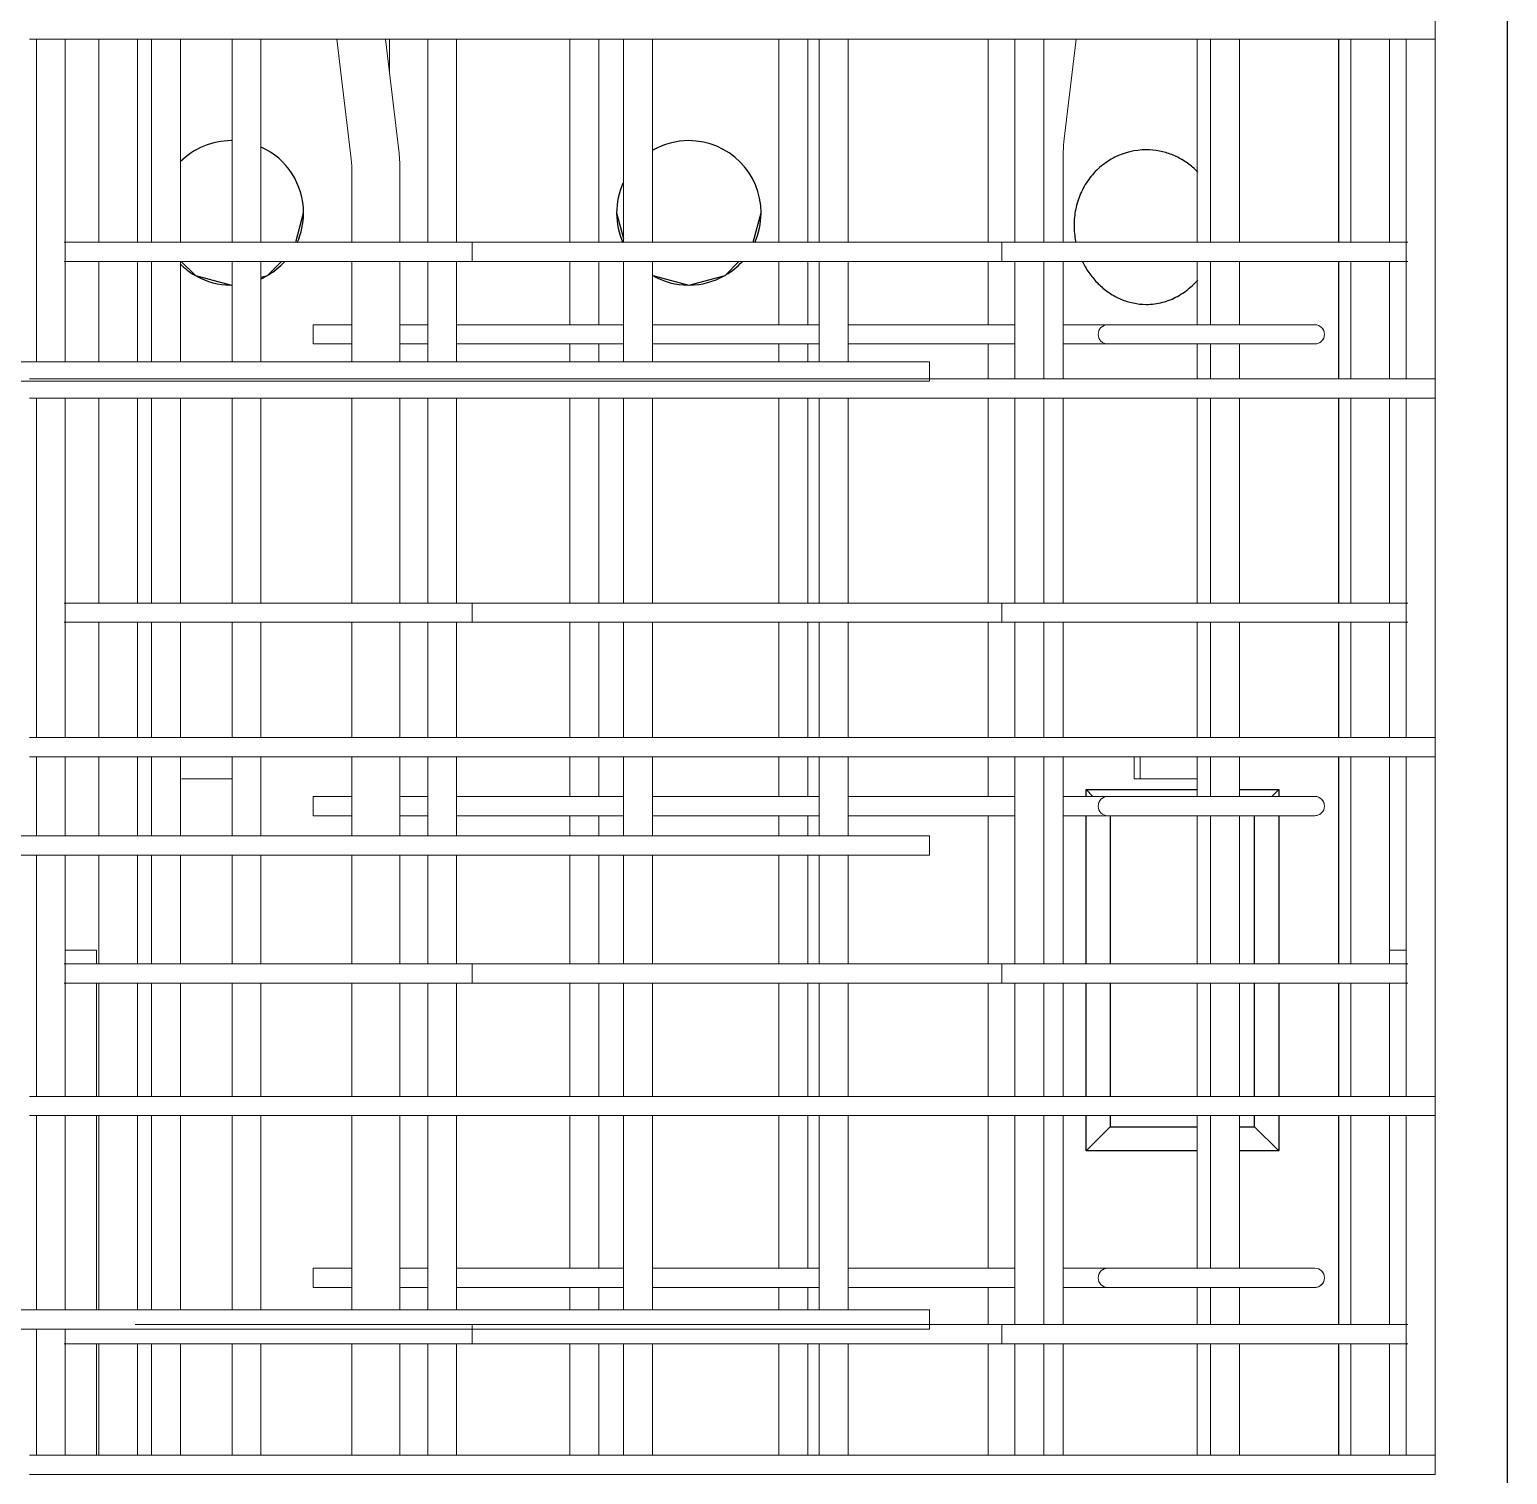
# Model space of a CAD drawing. Header units: millimetres. Extents: x 20 to 15200, y -2824 to 20808.
# Drawn here: x 2097 to 2711, y -769 to -169 of the extents above; entities that cross this region are included whole.
import ezdxf

# ---------------------------------------------------------------- set-up
doc = ezdxf.new("R2010")
doc.units = ezdxf.units.MM
for name, color, linetype, lineweight in [('A-GENM', 13, 'Continuous', 18), ('A-WALL', 113, 'Continuous', 25), ('S-RBAR', 171, 'Continuous', 18)]:
    doc.layers.add(name, color=color, linetype=linetype, lineweight=lineweight)

# ---------------------------------------------------------------- blocks, each defined once
blk = doc.blocks.new('RR spread anchor face based - RR-SA-2_5-150-V1-Elevation Front 1')
at = {"layer": 'A-GENM'}
blk.add_line((2181.48, -480), (2160.52, -480), dxfattribs=at)
blk = doc.blocks.new('RR spread anchor face based - RR-SA-2_5-150-V4-Elevation Front 1')
at = {"layer": 'A-GENM'}
for p, q in [((2556.2, -480), (2556.2, -470.9)), ((2558.7, -470.9), (2558.7, -480)), ((2558.7, -480), (2556.2, -480)), ((2582.34, -480), (2558.7, -480))]:
    blk.add_line(p, q, dxfattribs=at)

msp = doc.modelspace()

# ---------------------------------------------------------------- linework, layer by layer
at = {"layer": 'A-WALL'}
for p, q in [((2711.2, -1395), (2711.2, 3650)), ((2641.2, -257.21), (2641.2, -172.86)), ((2207.94, -257.21), (2211.2, -245)), ((2341.2, -245), (2344.05, -255.63)), ((2397.94, -257.21), (2401.2, -245)), ((2641.2, -313.88), (2641.2, -265.21)), ((2356.27, -271.02), (2371.2, -275)), ((2641.2, -407.03), (2641.2, -321.88)), ((2641.2, -462.9), (2641.2, -415.03)), ((2641.2, -556.86), (2641.2, -470.9)), ((2536.2, -487.36), (2536.2, -484.51)), ((2536.2, -484.51), (2582.34, -484.51)), ((2539.05, -487.36), (2536.2, -484.51)), ((2599.91, -484.51), (2616.2, -484.51)), ((2613.34, -487.36), (2616.2, -484.51)), ((2616.2, -484.51), (2616.2, -487.36)), ((2536.2, -556.86), (2536.2, -495.36)), ((2546.2, -495.36), (2546.2, -556.86)), ((2606.2, -556.86), (2606.2, -495.36)), ((2616.2, -495.36), (2616.2, -556.86)), ((2536.2, -611.92), (2536.2, -564.86)), ((2546.2, -564.86), (2546.2, -611.92)), ((2606.2, -611.92), (2606.2, -564.86)), ((2616.2, -564.86), (2616.2, -611.92)), ((2641.2, -611.92), (2641.2, -564.86)), ((2536.2, -634.51), (2536.2, -619.92)), ((2546.2, -619.92), (2546.2, -624.51)), ((2606.2, -624.51), (2606.2, -619.92)), ((2616.2, -619.92), (2616.2, -634.51)), ((2641.2, -706.69), (2641.2, -619.92)), ((2536.2, -634.51), (2546.2, -624.51)), ((2546.2, -624.51), (2582.34, -624.51)), ((2599.91, -624.51), (2606.2, -624.51)), ((2606.2, -624.51), (2616.2, -634.51)), ((2582.34, -634.51), (2536.2, -634.51)), ((2616.2, -634.51), (2599.91, -634.51)), ((2641.2, -760.93), (2641.2, -714.69))]:
    msp.add_line(p, q, dxfattribs=at)
at = {"layer": 'A-WALL', "flags": 128}
for points in [[(2160.52, -265.3), (2166.27, -271.02), (2181.2, -275)], [(2193.48, -271.7), (2196.23, -270.96), (2201.96, -265.21)], [(2371.2, -275), (2386.23, -270.96), (2391.96, -265.21)]]:
    msp.add_lwpolyline(points, dxfattribs=at)
at = {"layer": 'A-WALL'}
for centre, start, end in [((2181.2, -245), 90, 135), ((2181.2, -245), 0, 65.62707), ((2371.2, -245), 90, 120), ((2371.2, -245), 0, 90), ((2371.2, -245), 155.81627, 180), ((2181.2, -245), 335.79047, 359.57221), ((2371.2, -245), 180.42458, 204.18373), ((2371.2, -245), 335.79047, 359.57221), ((2181.2, -245), 225, 239.62313), ((2181.2, -245), 300.81203, 317.42944), ((2371.2, -245), 300.81203, 317.42944), ((2181.2, -245), 241.01714, 269.26798), ((2181.2, -245), 294.37293, 299.4239), ((2371.2, -245), 241.01714, 269.26798), ((2371.2, -245), 270.72094, 299.4239)]:
    msp.add_arc(centre, 30, start, end, dxfattribs=at)
for points, knots in [([(2561.2, -218.81), (2556.49, -218.87), (2550.05, -220.36), (2543.22, -224.83), (2539.98, -227.82), (2537.75, -230.42), (2535.81, -233.25), (2533.7, -237.14), (2532.2, -241.54), (2531.4, -245.92), (2531.15, -249.29), (2531.25, -252.73), (2531.57, -255.35), (2531.86, -256.85), (2531.95, -257.25)], [-1, -1, -1, -1, -0.8611111, -0.7916667, -0.7569444, -0.7222222, -0.6875, -0.6527778, -0.5833333, -0.5486111, -0.5138889, -0.4791667, -0.4444444, -0.4318653, -0.4318653, -0.4318653, -0.4318653]), ([(2582.57, -228.08), (2582.04, -227.52), (2580.87, -226.37), (2578.9, -224.75), (2575.87, -222.68), (2571.82, -220.63), (2566.73, -219.2), (2563.08, -218.84), (2561.2, -218.81)], [-0.245846, -0.245846, -0.245846, -0.245846, -0.2222222, -0.1944444, -0.1666667, -0.1111111, -0.0555556, 0, 0, 0, 0]), ([(2534.71, -265.27), (2534.87, -265.6), (2535.45, -266.73), (2536.53, -268.6), (2538.09, -270.85), (2539.81, -272.97), (2541.67, -274.9), (2543.7, -276.66), (2546.64, -278.84), (2549.82, -280.59), (2553.13, -281.78), (2556.58, -282.68), (2559.31, -282.99), (2561.2, -283.04)], [-0.344776, -0.344776, -0.344776, -0.344776, -0.3333333, -0.3055556, -0.2777778, -0.25, -0.2222222, -0.1944444, -0.1666667, -0.1111111, -0.0833333, -0.0555556, 0, 0, 0, 0]), ([(2561.2, -283.04), (2563.56, -282.97), (2566.94, -282.51), (2571.14, -281.16), (2575.17, -279.28), (2578.96, -276.57), (2581.51, -274.1), (2582.43, -273.09), (2582.58, -272.91)], [-1, -1, -1, -1, -0.9305556, -0.8958333, -0.8611111, -0.7916667, -0.7569444, -0.7495546, -0.7495546, -0.7495546, -0.7495546])]:
    msp.add_open_spline(points, degree=3, knots=knots, dxfattribs=at)
at = {"layer": 'S-RBAR'}
for p, q in [((2681.2, -164.86), (2681.2, -172.86)), ((2681.2, -172.86), (2097.38, -172.86)), ((2100.2, -306.9), (2100.2, -172.86)), ((2112.2, -306.9), (2112.2, -172.86)), ((2126.2, -172.86), (2126.2, -257.21)), ((2142.2, -172.86), (2142.2, -257.21)), ((2148.05, -257.21), (2148.05, -172.86)), ((2160.05, -257.21), (2160.05, -172.86)), ((2181.48, -257.21), (2181.48, -172.86)), ((2193.48, -257.21), (2193.48, -172.86)), ((2230.88, -221.41), (2225.05, -172.86)), ((2250.73, -219.03), (2245.19, -172.86)), ((2246.91, -187.19), (2246.91, -172.86)), ((2262.77, -257.21), (2262.77, -172.86)), ((2274.77, -257.21), (2274.77, -172.86)), ((2321.77, -257.21), (2321.77, -172.86)), ((2333.77, -257.21), (2333.77, -172.86)), ((2344.05, -257.21), (2344.05, -172.86)), ((2356.05, -257.21), (2356.05, -172.86)), ((2408.62, -257.21), (2408.62, -172.86)), ((2420.62, -257.21), (2420.62, -172.86)), ((2425.34, -257.21), (2425.34, -172.86)), ((2437.34, -257.21), (2437.34, -172.86)), ((2495.48, -257.21), (2495.48, -172.86)), ((2506.62, -257.21), (2506.62, -172.86)), ((2518.62, -257.21), (2518.62, -172.86)), ((2527.05, -214.2), (2532.01, -172.86)), ((2582.34, -257.21), (2582.34, -172.86)), ((2587.91, -257.21), (2587.91, -172.86)), ((2599.91, -257.21), (2599.91, -172.86)), ((2646.2, -172.86), (2646.2, -257.21)), ((2662.2, -172.86), (2662.2, -257.21)), ((2669.2, -313.88), (2669.2, -172.86)), ((2681.2, -313.88), (2681.2, -172.86)), ((2526.73, -257.21), (2526.73, -219.57)), ((2231.2, -257.21), (2231.2, -226.78)), ((2251.2, -257.21), (2251.2, -226.78)), ((2111.69, -257.21), (2141.2, -257.21)), ((2501.2, -257.21), (2141.2, -257.21)), ((2281.2, -257.21), (2641.2, -257.21)), ((2281.2, -265.21), (2281.2, -257.21)), ((2501.2, -257.21), (2501.2, -265.21)), ((2669.86, -257.21), (2641.2, -257.21)), ((2111.69, -265.21), (2141.2, -265.21)), ((2126.2, -265.21), (2126.2, -306.9)), ((2501.2, -265.21), (2141.2, -265.21)), ((2142.2, -265.21), (2142.2, -306.9)), ((2148.05, -306.9), (2148.05, -265.21)), ((2160.05, -306.9), (2160.05, -265.21)), ((2181.48, -306.9), (2181.48, -265.21)), ((2193.48, -306.9), (2193.48, -265.21)), ((2231.2, -306.9), (2231.2, -265.21)), ((2251.2, -306.9), (2251.2, -265.21)), ((2262.77, -306.9), (2262.77, -265.21)), ((2274.77, -306.9), (2274.77, -265.21)), ((2281.2, -265.21), (2641.2, -265.21)), ((2321.77, -291.45), (2321.77, -265.21)), ((2333.77, -291.45), (2333.77, -265.21)), ((2344.05, -306.9), (2344.05, -265.21)), ((2356.05, -306.9), (2356.05, -265.21)), ((2408.62, -291.45), (2408.62, -265.21)), ((2420.62, -291.45), (2420.62, -265.21)), ((2425.34, -306.9), (2425.34, -265.21)), ((2437.34, -306.9), (2437.34, -265.21)), ((2495.48, -291.45), (2495.48, -265.21)), ((2506.62, -313.88), (2506.62, -265.21)), ((2518.62, -313.88), (2518.62, -265.21)), ((2526.73, -313.88), (2526.73, -265.21)), ((2582.34, -291.45), (2582.34, -265.21)), ((2587.91, -291.45), (2587.91, -265.21)), ((2599.91, -291.45), (2599.91, -265.21)), ((2669.86, -265.21), (2641.2, -265.21)), ((2646.2, -265.21), (2646.2, -313.88)), ((2662.2, -265.21), (2662.2, -313.88)), ((2215.2, -291.45), (2231.2, -291.45)), ((2215.2, -299.45), (2215.2, -291.45)), ((2251.2, -291.45), (2262.77, -291.45)), ((2274.77, -291.45), (2344.05, -291.45)), ((2356.05, -291.45), (2425.34, -291.45)), ((2437.34, -291.45), (2506.62, -291.45)), ((2526.9, -291.45), (2545.2, -291.45)), ((2565.2, -291.45), (2545.2, -291.45)), ((2565.2, -291.45), (2611.2, -291.45)), ((2631.2, -291.45), (2611.2, -291.45)), ((2215.2, -299.45), (2231.2, -299.45)), ((2251.2, -299.45), (2262.77, -299.45)), ((2274.77, -299.45), (2344.05, -299.45)), ((2321.77, -306.9), (2321.77, -299.45)), ((2333.77, -306.9), (2333.77, -299.45)), ((2356.05, -299.45), (2425.34, -299.45)), ((2408.62, -306.9), (2408.62, -299.45)), ((2420.62, -306.9), (2420.62, -299.45)), ((2437.34, -299.45), (2506.62, -299.45)), ((2495.48, -313.88), (2495.48, -299.45)), ((2526.9, -299.45), (2545.2, -299.45)), ((2565.2, -299.45), (2545.2, -299.45)), ((2565.2, -299.45), (2611.2, -299.45)), ((2582.34, -313.88), (2582.34, -299.45)), ((2587.91, -313.88), (2587.91, -299.45)), ((2599.91, -313.88), (2599.91, -299.45)), ((2631.2, -299.45), (2611.2, -299.45)), ((2055.2, -306.9), (2471.2, -306.9)), ((2471.2, -314.9), (2471.2, -306.9)), ((2055.2, -314.9), (2471.2, -314.9)), ((2681.2, -313.88), (2097.38, -313.88)), ((2681.2, -313.88), (2681.2, -321.88)), ((2681.2, -321.88), (2097.38, -321.88)), ((2100.2, -462.9), (2100.2, -321.88)), ((2112.2, -462.9), (2112.2, -321.88)), ((2126.2, -321.88), (2126.2, -407.03)), ((2142.2, -321.88), (2142.2, -407.03)), ((2148.05, -407.03), (2148.05, -321.88)), ((2160.05, -407.03), (2160.05, -321.88)), ((2181.48, -407.03), (2181.48, -321.88)), ((2193.48, -407.03), (2193.48, -321.88)), ((2231.2, -407.03), (2231.2, -321.88)), ((2251.2, -407.03), (2251.2, -321.88)), ((2262.77, -407.03), (2262.77, -321.88)), ((2274.77, -407.03), (2274.77, -321.88)), ((2321.77, -407.03), (2321.77, -321.88)), ((2333.77, -407.03), (2333.77, -321.88)), ((2344.05, -407.03), (2344.05, -321.88)), ((2356.05, -407.03), (2356.05, -321.88)), ((2408.62, -407.03), (2408.62, -321.88)), ((2420.62, -407.03), (2420.62, -321.88)), ((2425.34, -407.03), (2425.34, -321.88)), ((2437.34, -407.03), (2437.34, -321.88)), ((2495.48, -407.03), (2495.48, -321.88)), ((2506.62, -407.03), (2506.62, -321.88)), ((2518.62, -407.03), (2518.62, -321.88)), ((2526.73, -407.03), (2526.73, -321.88)), ((2582.34, -407.03), (2582.34, -321.88)), ((2587.91, -407.03), (2587.91, -321.88)), ((2599.91, -407.03), (2599.91, -321.88)), ((2646.2, -321.88), (2646.2, -407.03)), ((2662.2, -321.88), (2662.2, -407.03)), ((2669.2, -462.9), (2669.2, -321.88)), ((2681.2, -462.9), (2681.2, -321.88)), ((2111.69, -407.03), (2141.2, -407.03)), ((2501.2, -407.03), (2141.2, -407.03)), ((2281.2, -407.03), (2641.2, -407.03)), ((2281.2, -415.03), (2281.2, -407.03)), ((2501.2, -407.03), (2501.2, -415.03)), ((2669.86, -407.03), (2641.2, -407.03)), ((2111.69, -415.03), (2141.2, -415.03)), ((2126.2, -415.03), (2126.2, -462.9)), ((2501.2, -415.03), (2141.2, -415.03)), ((2142.2, -415.03), (2142.2, -462.9)), ((2148.05, -462.9), (2148.05, -415.03)), ((2160.05, -462.9), (2160.05, -415.03)), ((2181.48, -462.9), (2181.48, -415.03)), ((2193.48, -462.9), (2193.48, -415.03)), ((2231.2, -462.9), (2231.2, -415.03)), ((2251.2, -462.9), (2251.2, -415.03)), ((2262.77, -462.9), (2262.77, -415.03)), ((2274.77, -462.9), (2274.77, -415.03)), ((2281.2, -415.03), (2641.2, -415.03)), ((2321.77, -462.9), (2321.77, -415.03)), ((2333.77, -462.9), (2333.77, -415.03)), ((2344.05, -462.9), (2344.05, -415.03)), ((2356.05, -462.9), (2356.05, -415.03)), ((2408.62, -462.9), (2408.62, -415.03)), ((2420.62, -462.9), (2420.62, -415.03)), ((2425.34, -462.9), (2425.34, -415.03)), ((2437.34, -462.9), (2437.34, -415.03)), ((2495.48, -462.9), (2495.48, -415.03)), ((2506.62, -462.9), (2506.62, -415.03)), ((2518.62, -462.9), (2518.62, -415.03)), ((2526.73, -462.9), (2526.73, -415.03)), ((2582.34, -462.9), (2582.34, -415.03)), ((2587.91, -462.9), (2587.91, -415.03)), ((2599.91, -462.9), (2599.91, -415.03)), ((2669.86, -415.03), (2641.2, -415.03)), ((2646.2, -415.03), (2646.2, -462.9)), ((2662.2, -415.03), (2662.2, -462.9)), ((2681.2, -462.9), (2097.38, -462.9)), ((2681.2, -462.9), (2681.2, -470.9)), ((2681.2, -470.9), (2097.38, -470.9)), ((2100.2, -503.72), (2100.2, -470.9)), ((2112.2, -503.72), (2112.2, -470.9)), ((2126.2, -470.9), (2126.2, -503.72)), ((2142.2, -470.9), (2142.2, -503.72)), ((2148.05, -503.72), (2148.05, -470.9)), ((2160.05, -503.72), (2160.05, -470.9)), ((2181.48, -503.72), (2181.48, -470.9)), ((2193.48, -503.72), (2193.48, -470.9)), ((2231.2, -503.72), (2231.2, -470.9)), ((2251.2, -503.72), (2251.2, -470.9)), ((2262.77, -503.72), (2262.77, -470.9)), ((2274.77, -503.72), (2274.77, -470.9)), ((2321.77, -487.36), (2321.77, -470.9)), ((2333.77, -487.36), (2333.77, -470.9)), ((2344.05, -503.72), (2344.05, -470.9)), ((2356.05, -503.72), (2356.05, -470.9)), ((2408.62, -487.36), (2408.62, -470.9)), ((2420.62, -487.36), (2420.62, -470.9)), ((2425.34, -503.72), (2425.34, -470.9)), ((2437.34, -503.72), (2437.34, -470.9)), ((2495.48, -487.36), (2495.48, -470.9)), ((2506.62, -556.86), (2506.62, -470.9)), ((2518.62, -556.86), (2518.62, -470.9)), ((2526.73, -556.86), (2526.73, -470.9)), ((2582.34, -487.36), (2582.34, -470.9)), ((2587.91, -487.36), (2587.91, -470.9)), ((2599.91, -487.36), (2599.91, -470.9)), ((2646.2, -470.9), (2646.2, -556.86)), ((2662.2, -470.9), (2662.2, -556.86)), ((2669.2, -611.92), (2669.2, -470.9)), ((2681.2, -611.92), (2681.2, -470.9)), ((2215.2, -487.36), (2231.2, -487.36)), ((2215.2, -495.36), (2215.2, -487.36)), ((2251.2, -487.36), (2262.77, -487.36)), ((2274.77, -487.36), (2344.05, -487.36)), ((2356.05, -487.36), (2425.34, -487.36)), ((2437.34, -487.36), (2506.62, -487.36)), ((2526.9, -487.36), (2545.2, -487.36)), ((2565.2, -487.36), (2545.2, -487.36)), ((2565.2, -487.36), (2611.2, -487.36)), ((2631.2, -487.36), (2611.2, -487.36)), ((2215.2, -495.36), (2231.2, -495.36)), ((2251.2, -495.36), (2262.77, -495.36)), ((2274.77, -495.36), (2344.05, -495.36)), ((2321.77, -503.72), (2321.77, -495.36)), ((2333.77, -503.72), (2333.77, -495.36)), ((2356.05, -495.36), (2425.34, -495.36)), ((2408.62, -503.72), (2408.62, -495.36)), ((2420.62, -503.72), (2420.62, -495.36)), ((2437.34, -495.36), (2506.62, -495.36)), ((2495.48, -556.86), (2495.48, -495.36)), ((2526.9, -495.36), (2545.2, -495.36)), ((2565.2, -495.36), (2545.2, -495.36)), ((2565.2, -495.36), (2611.2, -495.36)), ((2582.34, -556.86), (2582.34, -495.36)), ((2587.91, -556.86), (2587.91, -495.36)), ((2599.91, -556.86), (2599.91, -495.36)), ((2631.2, -495.36), (2611.2, -495.36)), ((2055.2, -503.72), (2471.2, -503.72)), ((2471.2, -511.72), (2471.2, -503.72)), ((2055.2, -511.72), (2471.2, -511.72)), ((2100.2, -611.92), (2100.2, -511.72)), ((2112.2, -611.92), (2112.2, -511.72)), ((2126.2, -511.72), (2126.2, -556.86)), ((2142.2, -511.72), (2142.2, -556.86)), ((2148.05, -556.86), (2148.05, -511.72)), ((2160.05, -556.86), (2160.05, -511.72)), ((2181.48, -556.86), (2181.48, -511.72)), ((2193.48, -556.86), (2193.48, -511.72)), ((2231.2, -556.86), (2231.2, -511.72)), ((2251.2, -556.86), (2251.2, -511.72)), ((2262.77, -556.86), (2262.77, -511.72)), ((2274.77, -556.86), (2274.77, -511.72)), ((2321.77, -556.86), (2321.77, -511.72)), ((2333.77, -556.86), (2333.77, -511.72)), ((2344.05, -556.86), (2344.05, -511.72)), ((2356.05, -556.86), (2356.05, -511.72)), ((2408.62, -556.86), (2408.62, -511.72)), ((2420.62, -556.86), (2420.62, -511.72)), ((2425.34, -556.86), (2425.34, -511.72)), ((2437.34, -556.86), (2437.34, -511.72)), ((2125.2, -551.25), (2112.2, -551.25)), ((2125.2, -556.86), (2125.2, -551.25)), ((2662.2, -551.25), (2669.2, -551.25)), ((2111.69, -556.86), (2141.2, -556.86)), ((2501.2, -556.86), (2141.2, -556.86)), ((2281.2, -556.86), (2641.2, -556.86)), ((2281.2, -564.86), (2281.2, -556.86)), ((2501.2, -556.86), (2501.2, -564.86)), ((2669.86, -556.86), (2641.2, -556.86)), ((2111.69, -564.86), (2141.2, -564.86)), ((2125.2, -611.92), (2125.2, -564.86)), ((2126.2, -564.86), (2126.2, -611.92)), ((2501.2, -564.86), (2141.2, -564.86)), ((2142.2, -564.86), (2142.2, -611.92)), ((2148.05, -611.92), (2148.05, -564.86)), ((2160.05, -611.92), (2160.05, -564.86)), ((2181.48, -611.92), (2181.48, -564.86)), ((2193.48, -611.92), (2193.48, -564.86)), ((2231.2, -611.92), (2231.2, -564.86)), ((2251.2, -611.92), (2251.2, -564.86)), ((2262.77, -611.92), (2262.77, -564.86)), ((2274.77, -611.92), (2274.77, -564.86)), ((2281.2, -564.86), (2641.2, -564.86)), ((2321.77, -611.92), (2321.77, -564.86)), ((2333.77, -611.92), (2333.77, -564.86)), ((2344.05, -611.92), (2344.05, -564.86)), ((2356.05, -611.92), (2356.05, -564.86)), ((2408.62, -611.92), (2408.62, -564.86)), ((2420.62, -611.92), (2420.62, -564.86)), ((2425.34, -611.92), (2425.34, -564.86)), ((2437.34, -611.92), (2437.34, -564.86)), ((2495.48, -611.92), (2495.48, -564.86)), ((2506.62, -611.92), (2506.62, -564.86)), ((2518.62, -611.92), (2518.62, -564.86)), ((2526.73, -611.92), (2526.73, -564.86)), ((2582.34, -611.92), (2582.34, -564.86)), ((2587.91, -611.92), (2587.91, -564.86)), ((2599.91, -611.92), (2599.91, -564.86)), ((2669.86, -564.86), (2641.2, -564.86)), ((2646.2, -564.86), (2646.2, -611.92)), ((2662.2, -564.86), (2662.2, -611.92)), ((2681.2, -611.92), (2097.38, -611.92)), ((2681.2, -611.92), (2681.2, -619.92)), ((2681.2, -619.92), (2097.38, -619.92)), ((2100.2, -700.54), (2100.2, -619.92)), ((2112.2, -700.54), (2112.2, -619.92)), ((2125.2, -700.54), (2125.2, -619.92)), ((2126.2, -619.92), (2126.2, -700.54)), ((2142.2, -619.92), (2142.2, -700.54)), ((2148.05, -700.54), (2148.05, -619.92)), ((2160.05, -700.54), (2160.05, -619.92)), ((2181.48, -700.54), (2181.48, -619.92)), ((2193.48, -700.54), (2193.48, -619.92)), ((2231.2, -700.54), (2231.2, -619.92)), ((2251.2, -700.54), (2251.2, -619.92)), ((2262.77, -700.54), (2262.77, -619.92)), ((2274.77, -700.54), (2274.77, -619.92)), ((2321.77, -683.27), (2321.77, -619.92)), ((2333.77, -683.27), (2333.77, -619.92)), ((2344.05, -700.54), (2344.05, -619.92)), ((2356.05, -700.54), (2356.05, -619.92)), ((2408.62, -683.27), (2408.62, -619.92)), ((2420.62, -683.27), (2420.62, -619.92)), ((2425.34, -700.54), (2425.34, -619.92)), ((2437.34, -700.54), (2437.34, -619.92)), ((2495.48, -683.27), (2495.48, -619.92)), ((2506.62, -706.69), (2506.62, -619.92)), ((2518.62, -706.69), (2518.62, -619.92)), ((2526.73, -706.69), (2526.73, -619.92)), ((2582.34, -683.27), (2582.34, -619.92)), ((2587.91, -683.27), (2587.91, -619.92)), ((2599.91, -683.27), (2599.91, -619.92)), ((2646.2, -619.92), (2646.2, -706.69)), ((2662.2, -619.92), (2662.2, -706.69)), ((2669.2, -760.93), (2669.2, -619.92)), ((2681.2, -760.93), (2681.2, -619.92)), ((2215.2, -683.27), (2231.2, -683.27)), ((2215.2, -691.27), (2215.2, -683.27)), ((2251.2, -683.27), (2262.77, -683.27)), ((2274.77, -683.27), (2344.05, -683.27)), ((2356.05, -683.27), (2425.34, -683.27)), ((2437.34, -683.27), (2506.62, -683.27)), ((2526.9, -683.27), (2545.2, -683.27)), ((2565.2, -683.27), (2545.2, -683.27)), ((2565.2, -683.27), (2611.2, -683.27)), ((2631.2, -683.27), (2611.2, -683.27)), ((2215.2, -691.27), (2231.2, -691.27)), ((2251.2, -691.27), (2262.77, -691.27)), ((2274.77, -691.27), (2344.05, -691.27)), ((2321.77, -700.54), (2321.77, -691.27)), ((2333.77, -700.54), (2333.77, -691.27)), ((2356.05, -691.27), (2425.34, -691.27)), ((2408.62, -700.54), (2408.62, -691.27)), ((2420.62, -700.54), (2420.62, -691.27)), ((2437.34, -691.27), (2506.62, -691.27)), ((2495.48, -706.69), (2495.48, -691.27)), ((2526.9, -691.27), (2545.2, -691.27)), ((2565.2, -691.27), (2545.2, -691.27)), ((2565.2, -691.27), (2611.2, -691.27)), ((2582.34, -706.69), (2582.34, -691.27)), ((2587.91, -706.69), (2587.91, -691.27)), ((2599.91, -706.69), (2599.91, -691.27)), ((2631.2, -691.27), (2611.2, -691.27)), ((2055.2, -700.54), (2471.2, -700.54)), ((2471.2, -708.54), (2471.2, -700.54)), ((2055.2, -708.54), (2471.2, -708.54)), ((2100.2, -760.93), (2100.2, -708.54)), ((2112.2, -760.93), (2112.2, -708.54)), ((2501.2, -706.69), (2141.2, -706.69)), ((2281.2, -706.69), (2641.2, -706.69)), ((2281.2, -714.69), (2281.2, -706.69)), ((2501.2, -706.69), (2501.2, -714.69)), ((2669.86, -706.69), (2641.2, -706.69)), ((2111.69, -714.69), (2141.2, -714.69)), ((2125.2, -760.93), (2125.2, -714.69)), ((2126.2, -714.69), (2126.2, -760.93)), ((2501.2, -714.69), (2141.2, -714.69)), ((2142.2, -714.69), (2142.2, -760.93)), ((2148.05, -760.93), (2148.05, -714.69)), ((2160.05, -760.93), (2160.05, -714.69)), ((2181.48, -760.93), (2181.48, -714.69)), ((2193.48, -760.93), (2193.48, -714.69)), ((2231.2, -760.93), (2231.2, -714.69)), ((2251.2, -760.93), (2251.2, -714.69)), ((2262.77, -760.93), (2262.77, -714.69)), ((2274.77, -760.93), (2274.77, -714.69)), ((2281.2, -714.69), (2641.2, -714.69)), ((2321.77, -760.93), (2321.77, -714.69)), ((2333.77, -760.93), (2333.77, -714.69)), ((2344.05, -760.93), (2344.05, -714.69)), ((2356.05, -760.93), (2356.05, -714.69)), ((2408.62, -760.93), (2408.62, -714.69)), ((2420.62, -760.93), (2420.62, -714.69)), ((2425.34, -760.93), (2425.34, -714.69)), ((2437.34, -760.93), (2437.34, -714.69)), ((2495.48, -760.93), (2495.48, -714.69)), ((2506.62, -760.93), (2506.62, -714.69)), ((2518.62, -760.93), (2518.62, -714.69)), ((2526.73, -760.93), (2526.73, -714.69)), ((2582.34, -760.93), (2582.34, -714.69)), ((2587.91, -760.93), (2587.91, -714.69)), ((2599.91, -760.93), (2599.91, -714.69)), ((2669.86, -714.69), (2641.2, -714.69)), ((2646.2, -714.69), (2646.2, -760.93)), ((2662.2, -714.69), (2662.2, -760.93)), ((2681.2, -760.93), (2097.38, -760.93)), ((2681.2, -760.93), (2681.2, -768.93)), ((2681.2, -768.93), (2097.38, -768.93))]:
    msp.add_line(p, q, dxfattribs=at)
for centre, radius, start, end in [((2571.73, -219.57), 45, 173.15414, 180), ((2186.2, -226.78), 65, 360, 6.84586), ((2186.2, -226.78), 45, 0, 6.84586), ((2545.2, -295.45), 4, 90, 270), ((2631.2, -295.45), 4, 270, 90), ((2631.2, -295.45), 4, 15, 60), ((2631.2, -295.45), 4, 270, 285), ((2631.2, -295.45), 4, 300, 345), ((2545.2, -491.36), 4, 90, 270), ((2631.2, -491.36), 4, 270, 90), ((2631.2, -491.36), 4, 15, 60), ((2631.2, -491.36), 4, 270, 285), ((2631.2, -491.36), 4, 300, 345), ((2545.2, -687.27), 4, 90, 270), ((2631.2, -687.27), 4, 270, 90), ((2631.2, -687.27), 4, 15, 60), ((2631.2, -687.27), 4, 270, 285), ((2631.2, -687.27), 4, 300, 345)]:
    msp.add_arc(centre, radius, start, end, dxfattribs=at)

# ---------------------------------------------------------------- block references
at = {"layer": 'A-GENM'}
for name in ['RR spread anchor face based - RR-SA-2_5-150-V4-Elevation Front 1', 'RR spread anchor face based - RR-SA-2_5-150-V1-Elevation Front 1']:
    msp.add_blockref(name, (0, 0), dxfattribs=at)

doc.saveas('drawing.dxf')
